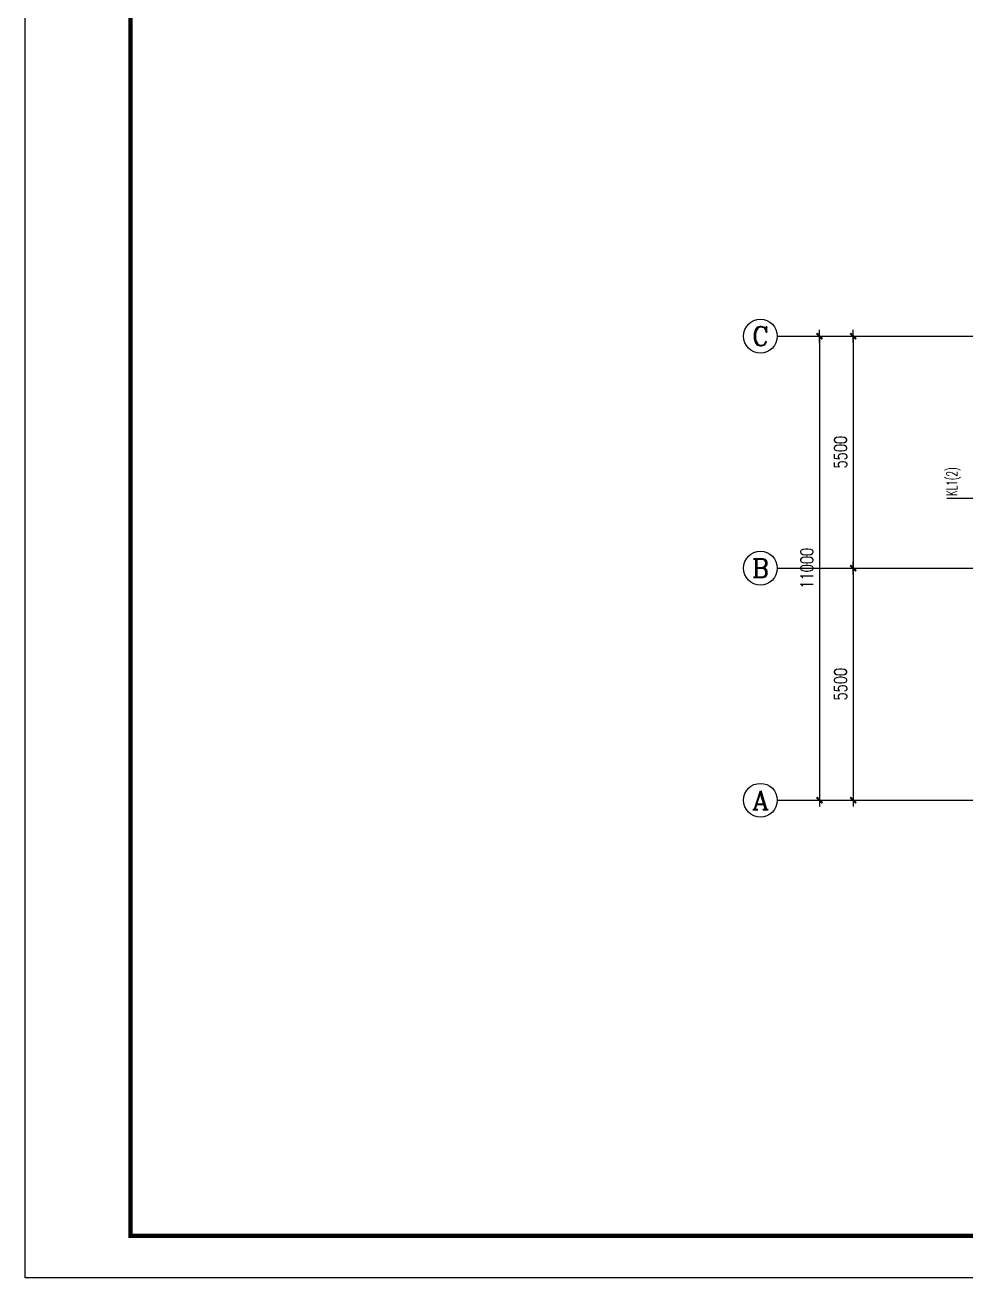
# Model space of a CAD drawing. Extents: x 1427168 to 1936200, y 1176778 to 1377202.
# Drawn here: x 1744921 to 1767225, y 1177283 to 1206983 of the extents above; entities that cross this region are included whole.
import ezdxf
from ezdxf.enums import TextEntityAlignment as Align

# ---------------------------------------------------------------- set-up
doc = ezdxf.new("R2010")
doc.units = 0
doc.header["$LTSCALE"] = 1000
doc.header["$MEASUREMENT"] = 0
doc.linetypes.add('CENTER', pattern=[2, 1.25, -0.25, 0.25, -0.25])
doc.linetypes.add('DOTE', pattern=[2.42, 2, -0.2, 0.02, -0.2])
doc.layers.get('0').update_dxf_attribs({"linetype": 'CONTINUOUS'})
doc.layers.get('DEFPOINTS').update_dxf_attribs({"linetype": 'CONTINUOUS'})
for name, color, linetype in [('AXIS', 3, 'CONTINUOUS'), ('AXIS_TEXT', 7, 'CONTINUOUS'), ('DOTE', 1, 'DOTE'), ('LBZ', 7, 'CONTINUOUS'), ('PUB_TITLE', 4, 'CONTINUOUS')]:
    doc.layers.add(name, color=color, linetype=linetype)
doc.styles.add('_TXT1', font='TXT1.shx', dxfattribs={"width": 0.6})
doc.styles.add('COMPLEX', font='COMPLEX')
doc.styles.add('DIM_FONT', font='SIMPLEX.shx', dxfattribs={"width": 0.75})
doc.dimstyles.new('AXIS', dxfattribs={"dimtxt": 300, "dimasz": 1, "dimexe": 250, "dimexo": 300, "dimgap": 150, "dimtad": 1, "dimdec": 0, "dimzin": 0, "dimtxsty": 'DIM_FONT', "dimblk": '_DIMX', "dimcen": 0.09, "dimse1": 1, "dimse2": 1, "dimclrt": 7, "dimazin": 3, "dimtfac": 1, "dimtdec": 0, "dimtix": 1, "dimtmove": 0, "dimatfit": 3, "dimtolj": 1, "dimtzin": 0})

# ---------------------------------------------------------------- blocks, each defined once
blk = doc.blocks.new('_AXISO')
blk.add_circle((0, 0), 0.5)
at = {"layer": 'AXIS_TEXT', "style": 'COMPLEX', "width": 1.041667}
blk.add_attdef('A', text='', height=0.56, dxfattribs=at).set_placement((-0.25, -0.28), (0.25, -0.28), align=Align.FIT)
blk = doc.blocks.new('_DIMX')
blk.add_line((-150, 0), (150, 0))
at = {"const_width": 50}
blk.add_lwpolyline([(-70, -70), (70, 70)], dxfattribs=at)
blk = doc.blocks.new('*D48')
at = {"layer": 'AXIS', "color": 0}
blk.add_line((1764553, 1199607), (1764553, 1194109), dxfattribs=at)
at = {"layer": 'DEFPOINTS', "color": 0}
for p in [(1766753, 1199608), (1764553, 1194108), (1766753, 1194108)]:
    blk.add_point(p, dxfattribs=at)
at = {"layer": 'AXIS', "color": 0}
for p, rotation in [((1764553, 1199608), 90), ((1764553, 1194108), 270)]:
    blk.add_blockref('_DIMX', p, dxfattribs=dict(at, rotation=rotation))
at = {"layer": 'AXIS', "color": 7, "insert": (1764253, 1196858), "char_height": 300, "attachment_point": 5, "rotation": 90, "style": 'DIM_FONT'}
blk.add_mtext('\\A1;5500', dxfattribs=at)
blk = doc.blocks.new('*D47')
at = {"layer": 'AXIS', "color": 0}
blk.add_line((1764553, 1194107), (1764553, 1188609), dxfattribs=at)
at = {"layer": 'DEFPOINTS', "color": 0}
for p in [(1766753, 1194108), (1764553, 1188608), (1766753, 1188608)]:
    blk.add_point(p, dxfattribs=at)
at = {"layer": 'AXIS', "color": 0}
for p, rotation in [((1764553, 1194108), 90), ((1764553, 1188608), 270)]:
    blk.add_blockref('_DIMX', p, dxfattribs=dict(at, rotation=rotation))
at = {"layer": 'AXIS', "color": 7, "insert": (1764253, 1191358), "char_height": 300, "attachment_point": 5, "rotation": 90, "style": 'DIM_FONT'}
blk.add_mtext('\\A1;5500', dxfattribs=at)
blk = doc.blocks.new('*D46')
at = {"layer": 'AXIS', "color": 0}
blk.add_line((1763753, 1199607), (1763753, 1188609), dxfattribs=at)
at = {"layer": 'DEFPOINTS', "color": 0}
for p in [(1766753, 1199608), (1763753, 1188608), (1766753, 1188608)]:
    blk.add_point(p, dxfattribs=at)
at = {"layer": 'AXIS', "color": 0}
for p, rotation in [((1763753, 1199608), 90), ((1763753, 1188608), 270)]:
    blk.add_blockref('_DIMX', p, dxfattribs=dict(at, rotation=rotation))
at = {"layer": 'AXIS', "color": 7, "insert": (1763453, 1194108), "char_height": 300, "attachment_point": 5, "rotation": 90, "style": 'DIM_FONT'}
blk.add_mtext('\\A1;11000', dxfattribs=at)

msp = doc.modelspace()

# ---------------------------------------------------------------- linework, layer by layer
at = {"layer": 'AXIS'}
for p, q in [((1762753.2, 1199607.7), (1766753.2, 1199607.7)), ((1762753.2, 1194107.7), (1766753.2, 1194107.7)), ((1762753.2, 1188607.7), (1766753.2, 1188607.7))]:
    msp.add_line(p, q, dxfattribs=at)
at = {"layer": 'DOTE', "linetype": 'CENTER'}
for p, q in [((1766753.2, 1199607.7), (1801753.2, 1199607.7)), ((1766753.2, 1194107.7), (1801753.2, 1194107.7)), ((1766753.2, 1188607.7), (1801753.2, 1188607.7))]:
    msp.add_line(p, q, dxfattribs=at)
at = {"layer": 'LBZ'}
msp.add_line((1767678.2, 1195757.7), (1766771.9, 1195757.7), dxfattribs=at)
at = {"layer": 'PUB_TITLE'}
msp.add_lwpolyline([(1744921.1, 1177282.9), (1744921.1, 1236682.9), (1829021.1, 1236682.9), (1829021.1, 1177282.9)], close=True, dxfattribs=at)
at = {"layer": 'PUB_TITLE', "const_width": 100}
msp.add_lwpolyline([(1747421.1, 1178282.9), (1828021.1, 1178282.9), (1828021.1, 1235682.9), (1747421.1, 1235682.9)], close=True, dxfattribs=at)

# ---------------------------------------------------------------- block references
at = {"layer": 'AXIS'}
ref = msp.add_blockref('_AXISO', (1762353.2, 1199607.7), dxfattribs=dict(at, xscale=800, yscale=800, zscale=800))
ref.add_attrib('A', 'C', dxfattribs={"layer": 'AXIS_TEXT', "height": 448, "style": 'COMPLEX', "width": 1.25}).set_placement((1762153.2, 1199383.7), (1762553.2, 1199383.7), align=Align.FIT)
ref = msp.add_blockref('_AXISO', (1762353.2, 1194107.7), dxfattribs=dict(at, xscale=800, yscale=800, zscale=800))
ref.add_attrib('A', 'B', dxfattribs={"layer": 'AXIS_TEXT', "height": 448, "style": 'COMPLEX', "width": 1.102941}).set_placement((1762153.2, 1193883.7), (1762553.2, 1193883.7), align=Align.FIT)
at = {"layer": 'AXIS', "xscale": 800, "yscale": 800, "zscale": 800}
msp.add_blockref('_AXISO', (1762353.2, 1188607.7), dxfattribs=at).add_auto_attribs({'A': 'A'})

# ---------------------------------------------------------------- texts
at = {"layer": 'LBZ', "style": '_TXT1', "width": 0.6}
msp.add_text('KL1(2)', height=250, rotation=90, dxfattribs=at).set_placement((1767014.4, 1195818.9))

# ---------------------------------------------------------------- dimensions: what is measured, and where the dimension line sits
at = {"layer": 'AXIS'}
for p2, distance, picture, middle in [((1766753.2, 1188607.7), -3000, '*D46', (1763453.2, 1194107.7)), ((1766753.2, 1194107.7), -2200, '*D48', (1764253.2, 1196857.7))]:
    dim = msp.add_aligned_dim(p1=(1766753.2, 1199607.7), p2=p2, distance=distance, dimstyle='AXIS', dxfattribs=at)
    dim.commit()
    dim.dimension.update_dxf_attribs({"geometry": picture, "text_midpoint": middle})
dim = msp.add_linear_dim(base=(1764553.2, 1188607.7), p1=(1766753.2, 1194107.7), p2=(1766753.2, 1188607.7), angle=90, dimstyle='AXIS', dxfattribs=at)
dim.commit()
dim.dimension.update_dxf_attribs({"geometry": '*D47', "text_midpoint": (1764253.2, 1191357.7)})

doc.saveas('drawing.dxf')
